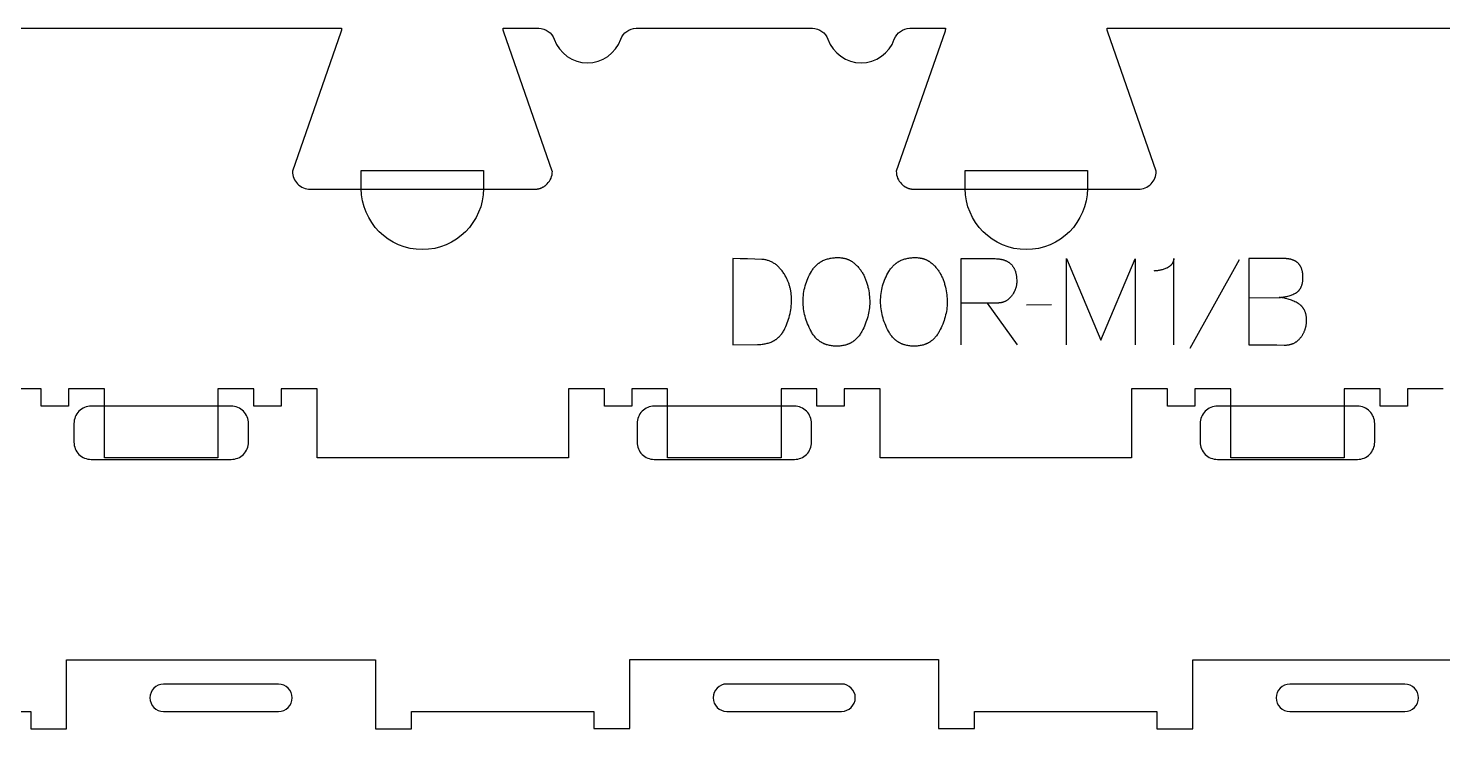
# Model space of a CAD drawing. Extents: x 0 to 4485, y 0 to 8771.
# Drawn here: x 744 to 1236.3, y 4021.6 to 4265.3 of the extents above; entities that cross this region are included whole.
import ezdxf

# ---------------------------------------------------------------- set-up
doc = ezdxf.new("R2010")
doc.units = 0
for name, color, linetype in [('1_ANYTOOL_1MMDEEP_LABELS_S', 2, 'CONTINUOUS'), ('3_ANYTOOL_CUTTHROUGH_INSID', 4, 'CONTINUOUS'), ('4_ANYTOOL_CUTTHROUGH_OUTSI', 5, 'CONTINUOUS'), ('5_ANYTOOL_HALF_MILL_9MM_IN', 3, 'CONTINUOUS')]:
    doc.layers.add(name, color=color, linetype=linetype)

msp = doc.modelspace()

# ---------------------------------------------------------------- linework, layer by layer
at = {"layer": '1_ANYTOOL_1MMDEEP_LABELS_S', "color": 2}
for points in [[(989.27, 4185.22), (989.27, 4155.22), (997.8, 4155.31), (998.21, 4155.32), (998.61, 4155.34), (999.01, 4155.37), (999.39, 4155.41), (999.77, 4155.45), (1000.15, 4155.51), (1000.51, 4155.58), (1000.87, 4155.65), (1001.21, 4155.74), (1001.55, 4155.83), (1001.89, 4155.94), (1002.21, 4156.05), (1002.53, 4156.18), (1002.68, 4156.24), (1002.84, 4156.31), (1002.99, 4156.38), (1003.14, 4156.45), (1003.29, 4156.53), (1003.43, 4156.6), (1003.58, 4156.68), (1003.72, 4156.77), (1003.86, 4156.85), (1003.99, 4156.94), (1004.13, 4157.03), (1004.26, 4157.12), (1004.4, 4157.21), (1004.53, 4157.31), (1004.65, 4157.41), (1004.78, 4157.51), (1004.9, 4157.61), (1005.03, 4157.72), (1005.15, 4157.82), (1005.26, 4157.93), (1005.38, 4158.05), (1005.49, 4158.16), (1005.61, 4158.28), (1005.72, 4158.4), (1005.83, 4158.52), (1005.93, 4158.64), (1006.04, 4158.77), (1006.14, 4158.9), (1006.24, 4159.03), (1006.34, 4159.17), (1006.43, 4159.3), (1006.53, 4159.44), (1006.71, 4159.73), (1006.89, 4160.02), (1007.05, 4160.32), (1007.37, 4160.94), (1007.67, 4161.57), (1007.94, 4162.2), (1008.2, 4162.83), (1008.43, 4163.47), (1008.65, 4164.12), (1008.84, 4164.77), (1009.01, 4165.43), (1009.17, 4166.1), (1009.3, 4166.77), (1009.41, 4167.44), (1009.5, 4168.13), (1009.58, 4168.81), (1009.63, 4169.51), (1009.66, 4170.2), (1009.67, 4170.91), (1009.66, 4171.51), (1009.63, 4172.1), (1009.58, 4172.68), (1009.51, 4173.26), (1009.43, 4173.83), (1009.37, 4174.12), (1009.32, 4174.4), (1009.26, 4174.68), (1009.19, 4174.96), (1009.12, 4175.24), (1009.05, 4175.52), (1008.97, 4175.79), (1008.88, 4176.06), (1008.79, 4176.34), (1008.7, 4176.61), (1008.6, 4176.88), (1008.49, 4177.14), (1008.38, 4177.41), (1008.27, 4177.67), (1008.03, 4178.2), (1007.76, 4178.72), (1007.48, 4179.23), (1007.18, 4179.74), (1006.99, 4180.04), (1006.79, 4180.34), (1006.59, 4180.63), (1006.38, 4180.91), (1006.18, 4181.17), (1005.96, 4181.43), (1005.75, 4181.69), (1005.53, 4181.93), (1005.31, 4182.16), (1005.08, 4182.38), (1004.86, 4182.6), (1004.62, 4182.8), (1004.39, 4182.99), (1004.15, 4183.18), (1003.91, 4183.36), (1003.66, 4183.52), (1003.41, 4183.68), (1003.16, 4183.83), (1002.91, 4183.97), (1002.65, 4184.1), (1002.38, 4184.22), (1002.12, 4184.33), (1001.85, 4184.44), (1001.58, 4184.53), (1001.3, 4184.61), (1001.02, 4184.69), (1000.74, 4184.75), (1000.45, 4184.81), (1000.16, 4184.86), (999.87, 4184.9), (999.57, 4184.92), (999.27, 4184.94), (996.84, 4185.05), (994.36, 4185.13), (991.84, 4185.19)], [(1025.74, 4185.57), (1026.11, 4185.56), (1026.48, 4185.54), (1026.83, 4185.51), (1027.18, 4185.47), (1027.36, 4185.45), (1027.53, 4185.42), (1027.7, 4185.39), (1027.86, 4185.36), (1028.03, 4185.32), (1028.19, 4185.28), (1028.35, 4185.24), (1028.51, 4185.2), (1028.67, 4185.15), (1028.83, 4185.1), (1028.98, 4185.04), (1029.14, 4184.99), (1029.29, 4184.93), (1029.44, 4184.87), (1029.59, 4184.8), (1029.73, 4184.73), (1029.88, 4184.66), (1030.02, 4184.59), (1030.16, 4184.51), (1030.3, 4184.43), (1030.44, 4184.35), (1030.57, 4184.27), (1030.71, 4184.18), (1030.84, 4184.09), (1031.1, 4183.9), (1031.35, 4183.7), (1031.6, 4183.5), (1031.84, 4183.3), (1032.08, 4183.09), (1032.31, 4182.87), (1032.53, 4182.64), (1032.75, 4182.41), (1032.96, 4182.17), (1033.17, 4181.93), (1033.37, 4181.68), (1033.57, 4181.42), (1033.76, 4181.16), (1033.94, 4180.89), (1034.12, 4180.62), (1034.29, 4180.34), (1034.46, 4180.05), (1034.62, 4179.76), (1034.77, 4179.47), (1034.92, 4179.17), (1035.06, 4178.87), (1035.2, 4178.57), (1035.33, 4178.26), (1035.46, 4177.95), (1035.58, 4177.63), (1035.69, 4177.31), (1035.8, 4176.99), (1035.9, 4176.66), (1036, 4176.33), (1036.09, 4176), (1036.18, 4175.66), (1036.26, 4175.32), (1036.41, 4174.64), (1036.53, 4173.96), (1036.64, 4173.3), (1036.73, 4172.63), (1036.79, 4171.98), (1036.84, 4171.33), (1036.87, 4170.69), (1036.88, 4170.05), (1036.87, 4169.41), (1036.84, 4168.78), (1036.78, 4168.14), (1036.71, 4167.5), (1036.61, 4166.86), (1036.49, 4166.23), (1036.35, 4165.59), (1036.19, 4164.95), (1036.01, 4164.31), (1035.8, 4163.68), (1035.58, 4163.04), (1035.33, 4162.4), (1035.06, 4161.76), (1034.77, 4161.13), (1034.45, 4160.49), (1034.12, 4159.85), (1033.94, 4159.54), (1033.76, 4159.23), (1033.57, 4158.94), (1033.38, 4158.66), (1033.18, 4158.38), (1032.97, 4158.12), (1032.76, 4157.86), (1032.54, 4157.62), (1032.42, 4157.5), (1032.31, 4157.39), (1032.2, 4157.27), (1032.08, 4157.16), (1031.96, 4157.05), (1031.84, 4156.95), (1031.72, 4156.84), (1031.6, 4156.74), (1031.47, 4156.65), (1031.34, 4156.55), (1031.22, 4156.46), (1031.09, 4156.36), (1030.96, 4156.28), (1030.82, 4156.19), (1030.69, 4156.11), (1030.56, 4156.03), (1030.42, 4155.95), (1030.28, 4155.87), (1030.14, 4155.8), (1030, 4155.73), (1029.85, 4155.66), (1029.71, 4155.59), (1029.56, 4155.53), (1029.42, 4155.47), (1029.27, 4155.41), (1029.11, 4155.35), (1028.96, 4155.3), (1028.81, 4155.25), (1028.49, 4155.15), (1028.18, 4155.07), (1027.85, 4155), (1027.52, 4154.93), (1027.18, 4154.88), (1026.84, 4154.83), (1026.49, 4154.8), (1026.13, 4154.77), (1025.77, 4154.76), (1025.4, 4154.75), (1025.01, 4154.76), (1024.64, 4154.77), (1024.27, 4154.8), (1023.91, 4154.83), (1023.55, 4154.88), (1023.2, 4154.93), (1022.86, 4155), (1022.52, 4155.08), (1022.19, 4155.16), (1021.87, 4155.26), (1021.71, 4155.31), (1021.56, 4155.36), (1021.4, 4155.42), (1021.25, 4155.48), (1021.09, 4155.54), (1020.94, 4155.61), (1020.8, 4155.67), (1020.65, 4155.74), (1020.5, 4155.82), (1020.36, 4155.89), (1020.22, 4155.97), (1020.08, 4156.05), (1019.94, 4156.13), (1019.8, 4156.21), (1019.67, 4156.3), (1019.53, 4156.39), (1019.4, 4156.48), (1019.27, 4156.58), (1019.14, 4156.68), (1019.01, 4156.78), (1018.89, 4156.88), (1018.76, 4156.98), (1018.64, 4157.09), (1018.52, 4157.2), (1018.4, 4157.31), (1018.29, 4157.43), (1018.17, 4157.55), (1018.06, 4157.67), (1017.94, 4157.79), (1017.83, 4157.92), (1017.62, 4158.17), (1017.41, 4158.44), (1017.2, 4158.72), (1017.01, 4159.01), (1016.82, 4159.31), (1016.64, 4159.62), (1016.46, 4159.94), (1016.13, 4160.59), (1015.81, 4161.23), (1015.52, 4161.88), (1015.25, 4162.53), (1015, 4163.18), (1014.78, 4163.83), (1014.57, 4164.48), (1014.39, 4165.13), (1014.23, 4165.78), (1014.09, 4166.44), (1013.97, 4167.09), (1013.87, 4167.74), (1013.79, 4168.39), (1013.74, 4169.04), (1013.71, 4169.7), (1013.7, 4170.35), (1013.71, 4171.04), (1013.74, 4171.73), (1013.8, 4172.41), (1013.88, 4173.09), (1013.98, 4173.76), (1014.1, 4174.42), (1014.25, 4175.08), (1014.42, 4175.74), (1014.61, 4176.38), (1014.83, 4177.02), (1015.06, 4177.66), (1015.32, 4178.29), (1015.61, 4178.91), (1015.91, 4179.53), (1016.24, 4180.14), (1016.59, 4180.74), (1016.77, 4181.04), (1016.96, 4181.33), (1017.16, 4181.61), (1017.36, 4181.87), (1017.58, 4182.13), (1017.79, 4182.38), (1018.02, 4182.62), (1018.25, 4182.85), (1018.36, 4182.97), (1018.48, 4183.07), (1018.6, 4183.18), (1018.73, 4183.29), (1018.85, 4183.39), (1018.98, 4183.49), (1019.1, 4183.59), (1019.23, 4183.68), (1019.36, 4183.78), (1019.49, 4183.87), (1019.63, 4183.95), (1019.76, 4184.04), (1019.9, 4184.12), (1020.04, 4184.2), (1020.18, 4184.28), (1020.32, 4184.36), (1020.47, 4184.43), (1020.61, 4184.51), (1020.91, 4184.64), (1021.21, 4184.77), (1021.52, 4184.89), (1021.83, 4185), (1022.16, 4185.09), (1022.49, 4185.18), (1022.82, 4185.26), (1023.16, 4185.33), (1023.51, 4185.4), (1023.87, 4185.45), (1024.23, 4185.49), (1024.6, 4185.52), (1024.97, 4185.55), (1025.35, 4185.56)], [(1052.7, 4185.57), (1053.07, 4185.56), (1053.43, 4185.54), (1053.79, 4185.51), (1054.14, 4185.47), (1054.31, 4185.45), (1054.48, 4185.42), (1054.65, 4185.39), (1054.82, 4185.36), (1054.99, 4185.32), (1055.15, 4185.28), (1055.31, 4185.24), (1055.47, 4185.2), (1055.63, 4185.15), (1055.79, 4185.1), (1055.94, 4185.04), (1056.09, 4184.99), (1056.25, 4184.93), (1056.4, 4184.87), (1056.54, 4184.8), (1056.69, 4184.73), (1056.83, 4184.66), (1056.98, 4184.59), (1057.12, 4184.51), (1057.26, 4184.43), (1057.39, 4184.35), (1057.53, 4184.27), (1057.66, 4184.18), (1057.8, 4184.09), (1058.06, 4183.9), (1058.31, 4183.7), (1058.56, 4183.5), (1058.8, 4183.3), (1059.04, 4183.09), (1059.27, 4182.87), (1059.49, 4182.64), (1059.71, 4182.41), (1059.92, 4182.17), (1060.13, 4181.93), (1060.33, 4181.68), (1060.52, 4181.42), (1060.71, 4181.16), (1060.9, 4180.89), (1061.07, 4180.62), (1061.25, 4180.34), (1061.41, 4180.05), (1061.57, 4179.76), (1061.73, 4179.47), (1061.88, 4179.17), (1062.02, 4178.87), (1062.16, 4178.57), (1062.29, 4178.26), (1062.41, 4177.95), (1062.53, 4177.63), (1062.65, 4177.31), (1062.76, 4176.99), (1062.86, 4176.66), (1062.96, 4176.33), (1063.05, 4176), (1063.14, 4175.66), (1063.22, 4175.32), (1063.36, 4174.64), (1063.49, 4173.96), (1063.6, 4173.3), (1063.68, 4172.63), (1063.75, 4171.98), (1063.8, 4171.33), (1063.83, 4170.69), (1063.84, 4170.05), (1063.83, 4169.41), (1063.8, 4168.78), (1063.74, 4168.14), (1063.67, 4167.5), (1063.57, 4166.86), (1063.45, 4166.23), (1063.31, 4165.59), (1063.15, 4164.95), (1062.96, 4164.31), (1062.76, 4163.68), (1062.53, 4163.04), (1062.28, 4162.4), (1062.01, 4161.76), (1061.72, 4161.13), (1061.41, 4160.49), (1061.07, 4159.85), (1060.9, 4159.54), (1060.72, 4159.23), (1060.53, 4158.94), (1060.33, 4158.66), (1060.13, 4158.38), (1059.93, 4158.12), (1059.71, 4157.86), (1059.49, 4157.62), (1059.38, 4157.5), (1059.27, 4157.39), (1059.15, 4157.27), (1059.04, 4157.16), (1058.92, 4157.05), (1058.8, 4156.95), (1058.68, 4156.84), (1058.55, 4156.74), (1058.43, 4156.65), (1058.3, 4156.55), (1058.17, 4156.46), (1058.05, 4156.36), (1057.91, 4156.28), (1057.78, 4156.19), (1057.65, 4156.11), (1057.51, 4156.03), (1057.38, 4155.95), (1057.24, 4155.87), (1057.1, 4155.8), (1056.95, 4155.73), (1056.81, 4155.66), (1056.67, 4155.59), (1056.52, 4155.53), (1056.37, 4155.47), (1056.22, 4155.41), (1056.07, 4155.35), (1055.92, 4155.3), (1055.76, 4155.25), (1055.45, 4155.15), (1055.13, 4155.07), (1054.81, 4155), (1054.48, 4154.93), (1054.14, 4154.88), (1053.79, 4154.83), (1053.44, 4154.8), (1053.09, 4154.77), (1052.72, 4154.76), (1052.35, 4154.75), (1051.97, 4154.76), (1051.6, 4154.77), (1051.23, 4154.8), (1050.86, 4154.83), (1050.51, 4154.88), (1050.16, 4154.93), (1049.82, 4155), (1049.48, 4155.08), (1049.15, 4155.16), (1048.83, 4155.26), (1048.67, 4155.31), (1048.51, 4155.36), (1048.36, 4155.42), (1048.2, 4155.48), (1048.05, 4155.54), (1047.9, 4155.61), (1047.75, 4155.67), (1047.61, 4155.74), (1047.46, 4155.82), (1047.32, 4155.89), (1047.17, 4155.97), (1047.03, 4156.05), (1046.9, 4156.13), (1046.76, 4156.21), (1046.62, 4156.3), (1046.49, 4156.39), (1046.36, 4156.48), (1046.23, 4156.58), (1046.1, 4156.68), (1045.97, 4156.78), (1045.84, 4156.88), (1045.72, 4156.98), (1045.6, 4157.09), (1045.48, 4157.2), (1045.36, 4157.31), (1045.24, 4157.43), (1045.13, 4157.55), (1045.01, 4157.67), (1044.9, 4157.79), (1044.79, 4157.92), (1044.57, 4158.17), (1044.36, 4158.44), (1044.16, 4158.72), (1043.97, 4159.01), (1043.78, 4159.31), (1043.59, 4159.62), (1043.42, 4159.94), (1043.08, 4160.59), (1042.77, 4161.23), (1042.48, 4161.88), (1042.21, 4162.53), (1041.96, 4163.18), (1041.73, 4163.83), (1041.53, 4164.48), (1041.34, 4165.13), (1041.18, 4165.78), (1041.04, 4166.44), (1040.92, 4167.09), (1040.83, 4167.74), (1040.75, 4168.39), (1040.7, 4169.04), (1040.66, 4169.7), (1040.65, 4170.35), (1040.66, 4171.04), (1040.7, 4171.73), (1040.76, 4172.41), (1040.83, 4173.09), (1040.94, 4173.76), (1041.06, 4174.42), (1041.21, 4175.08), (1041.38, 4175.74), (1041.57, 4176.38), (1041.78, 4177.02), (1042.02, 4177.66), (1042.28, 4178.29), (1042.56, 4178.91), (1042.87, 4179.53), (1043.2, 4180.14), (1043.55, 4180.74), (1043.73, 4181.04), (1043.92, 4181.33), (1044.12, 4181.61), (1044.32, 4181.87), (1044.53, 4182.13), (1044.75, 4182.38), (1044.97, 4182.62), (1045.2, 4182.85), (1045.32, 4182.97), (1045.44, 4183.07), (1045.56, 4183.18), (1045.68, 4183.29), (1045.81, 4183.39), (1045.93, 4183.49), (1046.06, 4183.59), (1046.19, 4183.68), (1046.32, 4183.78), (1046.45, 4183.87), (1046.59, 4183.95), (1046.72, 4184.04), (1046.86, 4184.12), (1047, 4184.2), (1047.14, 4184.28), (1047.28, 4184.36), (1047.42, 4184.43), (1047.57, 4184.51), (1047.87, 4184.64), (1048.17, 4184.77), (1048.48, 4184.89), (1048.79, 4185), (1049.11, 4185.09), (1049.44, 4185.18), (1049.78, 4185.26), (1050.12, 4185.33), (1050.47, 4185.4), (1050.82, 4185.45), (1051.18, 4185.49), (1051.55, 4185.52), (1051.93, 4185.55), (1052.31, 4185.56)]]:
    msp.add_lwpolyline(points, close=True, dxfattribs=at)
for points in [[(1068.72, 4155.22), (1068.72, 4185.22), (1080.08, 4185.22), (1080.57, 4185.22), (1081.05, 4185.19), (1081.28, 4185.17), (1081.51, 4185.15), (1081.73, 4185.13), (1081.95, 4185.1), (1082.17, 4185.07), (1082.38, 4185.03), (1082.59, 4184.99), (1082.79, 4184.95), (1082.99, 4184.9), (1083.19, 4184.85), (1083.38, 4184.79), (1083.57, 4184.73), (1083.75, 4184.67), (1083.94, 4184.6), (1084.11, 4184.53), (1084.29, 4184.46), (1084.46, 4184.38), (1084.62, 4184.3), (1084.78, 4184.21), (1084.94, 4184.12), (1085.09, 4184.03), (1085.24, 4183.93), (1085.39, 4183.83), (1085.53, 4183.72), (1085.67, 4183.61), (1085.8, 4183.5), (1085.93, 4183.38), (1086.06, 4183.26), (1086.18, 4183.14), (1086.3, 4183.01), (1086.42, 4182.88), (1086.53, 4182.74), (1086.63, 4182.6), (1086.74, 4182.46), (1086.84, 4182.31), (1086.93, 4182.16), (1087.02, 4182), (1087.11, 4181.85), (1087.2, 4181.68), (1087.28, 4181.52), (1087.35, 4181.35), (1087.42, 4181.17), (1087.49, 4180.99), (1087.56, 4180.81), (1087.62, 4180.63), (1087.67, 4180.44), (1087.72, 4180.24), (1087.77, 4180.05), (1087.82, 4179.84), (1087.86, 4179.64), (1087.9, 4179.43), (1087.93, 4179.22), (1087.96, 4179), (1087.98, 4178.78), (1088, 4178.56), (1088.02, 4178.33), (1088.05, 4177.86), (1088.05, 4177.38), (1088.05, 4177.2), (1088.05, 4177.03), (1088.04, 4176.85), (1088.03, 4176.68), (1088.01, 4176.51), (1087.99, 4176.34), (1087.97, 4176.16), (1087.94, 4175.99), (1087.91, 4175.83), (1087.88, 4175.66), (1087.84, 4175.49), (1087.8, 4175.32), (1087.76, 4175.16), (1087.71, 4175), (1087.66, 4174.83), (1087.61, 4174.67), (1087.55, 4174.51), (1087.49, 4174.35), (1087.43, 4174.19), (1087.36, 4174.03), (1087.29, 4173.87), (1087.21, 4173.71), (1087.13, 4173.56), (1087.05, 4173.4), (1086.97, 4173.25), (1086.88, 4173.09), (1086.79, 4172.94), (1086.69, 4172.79), (1086.59, 4172.64), (1086.49, 4172.49), (1086.38, 4172.34), (1086.27, 4172.19), (1086.16, 4172.05), (1086.05, 4171.91), (1085.93, 4171.77), (1085.81, 4171.64), (1085.69, 4171.51), (1085.57, 4171.39), (1085.44, 4171.27), (1085.31, 4171.16), (1085.18, 4171.05), (1085.04, 4170.94), (1084.91, 4170.84), (1084.77, 4170.75), (1084.63, 4170.65), (1084.48, 4170.57), (1084.34, 4170.48), (1084.19, 4170.4), (1084.04, 4170.33), (1083.89, 4170.26), (1083.73, 4170.2), (1083.57, 4170.13), (1083.41, 4170.08), (1083.25, 4170.03), (1083.09, 4169.98), (1082.92, 4169.94), (1082.75, 4169.9), (1082.58, 4169.86), (1082.4, 4169.83), (1082.23, 4169.81), (1082.05, 4169.79), (1081.87, 4169.77), (1081.68, 4169.76), (1079.76, 4169.69), (1077.72, 4169.67), (1068.77, 4169.67)], [(1105.32, 4155.22), (1105.32, 4185.22), (1117.32, 4156.85), (1129.32, 4185.09), (1129.32, 4155.22)], [(1142.74, 4155.22), (1142.74, 4185.27), (1142.72, 4185.11), (1142.69, 4184.97), (1142.67, 4184.82), (1142.63, 4184.68), (1142.6, 4184.54), (1142.56, 4184.4), (1142.51, 4184.27), (1142.46, 4184.14), (1142.41, 4184.01), (1142.35, 4183.88), (1142.33, 4183.82), (1142.29, 4183.76), (1142.26, 4183.7), (1142.23, 4183.64), (1142.2, 4183.58), (1142.16, 4183.52), (1142.13, 4183.47), (1142.09, 4183.41), (1142.05, 4183.36), (1142.02, 4183.3), (1141.98, 4183.25), (1141.94, 4183.19), (1141.89, 4183.14), (1141.85, 4183.09), (1141.81, 4183.04), (1141.76, 4182.99), (1141.72, 4182.94), (1141.67, 4182.89), (1141.63, 4182.84), (1141.58, 4182.79), (1141.53, 4182.74), (1141.48, 4182.7), (1141.37, 4182.61), (1141.27, 4182.52), (1141.16, 4182.43), (1141.04, 4182.35), (1140.92, 4182.27), (1140.8, 4182.2), (1140.67, 4182.12), (1140.54, 4182.05), (1140.41, 4181.98), (1140.27, 4181.92), (1140.12, 4181.86), (1139.84, 4181.74), (1139.55, 4181.63), (1139.27, 4181.53), (1138.98, 4181.44), (1138.7, 4181.35), (1138.43, 4181.27), (1138.15, 4181.2), (1137.87, 4181.14), (1137.6, 4181.08), (1137.33, 4181.03), (1137.06, 4180.99), (1136.8, 4180.95), (1136.53, 4180.93), (1136.27, 4180.91), (1136.01, 4180.9), (1135.75, 4180.89)], [(1165.45, 4184.75), (1148.27, 4153.98)], [(1168.88, 4185.22), (1168.88, 4155.22), (1178.57, 4155.22), (1181.1, 4155.14), (1181.33, 4155.13), (1181.55, 4155.13), (1181.77, 4155.14), (1181.99, 4155.15), (1182.21, 4155.17), (1182.42, 4155.19), (1182.63, 4155.22), (1182.84, 4155.25), (1183.04, 4155.29), (1183.24, 4155.33), (1183.44, 4155.39), (1183.63, 4155.44), (1183.83, 4155.5), (1184.01, 4155.57), (1184.2, 4155.64), (1184.38, 4155.72), (1184.56, 4155.8), (1184.73, 4155.89), (1184.91, 4155.99), (1185.08, 4156.09), (1185.24, 4156.2), (1185.4, 4156.31), (1185.56, 4156.42), (1185.72, 4156.55), (1185.87, 4156.68), (1186.02, 4156.81), (1186.17, 4156.95), (1186.32, 4157.09), (1186.46, 4157.24), (1186.59, 4157.4), (1186.73, 4157.56), (1186.86, 4157.73), (1186.99, 4157.9), (1187.11, 4158.07), (1187.23, 4158.25), (1187.35, 4158.42), (1187.46, 4158.59), (1187.57, 4158.77), (1187.67, 4158.95), (1187.77, 4159.13), (1187.87, 4159.31), (1187.96, 4159.49), (1188.04, 4159.67), (1188.13, 4159.85), (1188.21, 4160.04), (1188.28, 4160.22), (1188.35, 4160.41), (1188.42, 4160.6), (1188.48, 4160.78), (1188.54, 4160.97), (1188.6, 4161.17), (1188.65, 4161.36), (1188.69, 4161.55), (1188.74, 4161.75), (1188.77, 4161.94), (1188.81, 4162.14), (1188.84, 4162.34), (1188.87, 4162.53), (1188.89, 4162.73), (1188.91, 4162.94), (1188.92, 4163.14), (1188.93, 4163.34), (1188.94, 4163.55), (1188.94, 4163.75), (1188.94, 4164), (1188.93, 4164.25), (1188.91, 4164.49), (1188.89, 4164.73), (1188.87, 4164.97), (1188.84, 4165.2), (1188.8, 4165.42), (1188.76, 4165.64), (1188.71, 4165.86), (1188.65, 4166.07), (1188.59, 4166.28), (1188.53, 4166.48), (1188.46, 4166.68), (1188.38, 4166.87), (1188.3, 4167.06), (1188.21, 4167.25), (1188.16, 4167.34), (1188.12, 4167.43), (1188.07, 4167.52), (1188.02, 4167.61), (1187.97, 4167.69), (1187.91, 4167.78), (1187.86, 4167.86), (1187.8, 4167.94), (1187.74, 4168.03), (1187.68, 4168.11), (1187.62, 4168.19), (1187.56, 4168.27), (1187.5, 4168.34), (1187.43, 4168.42), (1187.37, 4168.49), (1187.3, 4168.57), (1187.23, 4168.64), (1187.16, 4168.71), (1187.09, 4168.78), (1187.02, 4168.85), (1186.94, 4168.92), (1186.86, 4168.99), (1186.71, 4169.12), (1186.55, 4169.25), (1186.38, 4169.37), (1186.2, 4169.49), (1186.02, 4169.6), (1185.66, 4169.82), (1185.28, 4170.02), (1184.9, 4170.22), (1184.52, 4170.4), (1184.13, 4170.57), (1183.73, 4170.73), (1183.33, 4170.87), (1182.92, 4171.01), (1182.5, 4171.13), (1182.08, 4171.25), (1181.65, 4171.35), (1181.22, 4171.44), (1180.78, 4171.52), (1180.33, 4171.58), (1179.88, 4171.64), (1179.42, 4171.68)], [(1168.88, 4171.55), (1179.42, 4171.68), (1179.82, 4171.71), (1180.22, 4171.75), (1180.61, 4171.8), (1180.99, 4171.86), (1181.36, 4171.92), (1181.74, 4172), (1182.1, 4172.08), (1182.46, 4172.18), (1182.82, 4172.28), (1183.17, 4172.39), (1183.51, 4172.51), (1183.85, 4172.64), (1184.18, 4172.78), (1184.51, 4172.92), (1184.83, 4173.08), (1185.15, 4173.24), (1185.22, 4173.29), (1185.3, 4173.33), (1185.38, 4173.38), (1185.45, 4173.42), (1185.52, 4173.47), (1185.59, 4173.52), (1185.66, 4173.57), (1185.73, 4173.63), (1185.8, 4173.68), (1185.87, 4173.73), (1185.93, 4173.79), (1186, 4173.85), (1186.06, 4173.91), (1186.12, 4173.97), (1186.18, 4174.03), (1186.24, 4174.09), (1186.3, 4174.16), (1186.36, 4174.23), (1186.41, 4174.29), (1186.47, 4174.36), (1186.52, 4174.43), (1186.57, 4174.5), (1186.62, 4174.58), (1186.67, 4174.65), (1186.72, 4174.73), (1186.77, 4174.8), (1186.82, 4174.88), (1186.86, 4174.96), (1186.9, 4175.04), (1186.95, 4175.13), (1186.99, 4175.21), (1187.03, 4175.3), (1187.07, 4175.38), (1187.1, 4175.47), (1187.17, 4175.65), (1187.24, 4175.84), (1187.3, 4176.03), (1187.36, 4176.22), (1187.41, 4176.43), (1187.46, 4176.63), (1187.5, 4176.85), (1187.53, 4177.07), (1187.57, 4177.29), (1187.59, 4177.52), (1187.61, 4177.76), (1187.63, 4178), (1187.64, 4178.24), (1187.65, 4178.49), (1187.65, 4178.75), (1187.65, 4179.15), (1187.64, 4179.34), (1187.63, 4179.53), (1187.61, 4179.72), (1187.59, 4179.91), (1187.57, 4180.09), (1187.55, 4180.27), (1187.52, 4180.44), (1187.49, 4180.62), (1187.46, 4180.78), (1187.42, 4180.95), (1187.38, 4181.11), (1187.33, 4181.27), (1187.29, 4181.43), (1187.24, 4181.58), (1187.18, 4181.73), (1187.12, 4181.88), (1187.06, 4182.02), (1187, 4182.16), (1186.93, 4182.3), (1186.86, 4182.44), (1186.79, 4182.57), (1186.71, 4182.69), (1186.63, 4182.82), (1186.55, 4182.94), (1186.46, 4183.06), (1186.37, 4183.18), (1186.28, 4183.29), (1186.18, 4183.4), (1186.08, 4183.5), (1185.98, 4183.6), (1185.88, 4183.7), (1185.77, 4183.8), (1185.65, 4183.89), (1185.54, 4183.98), (1185.42, 4184.07), (1185.3, 4184.15), (1185.17, 4184.24), (1185.04, 4184.31), (1184.91, 4184.39), (1184.77, 4184.46), (1184.64, 4184.53), (1184.49, 4184.59), (1184.35, 4184.65), (1184.2, 4184.71), (1184.05, 4184.77), (1183.89, 4184.82), (1183.73, 4184.87), (1183.57, 4184.91), (1183.41, 4184.96), (1183.24, 4185), (1183.07, 4185.03), (1182.89, 4185.06), (1182.72, 4185.09), (1182.53, 4185.12), (1182.35, 4185.15), (1182.16, 4185.17), (1181.97, 4185.18), (1181.78, 4185.2), (1181.38, 4185.22), (1180.97, 4185.22), (1168.88, 4185.22)], [(1077.72, 4169.67), (1088.18, 4155.18)], [(1100.18, 4169.11), (1091.4, 4169.02)]]:
    msp.add_lwpolyline(points, dxfattribs=at)
at = {"layer": '3_ANYTOOL_CUTTHROUGH_INSID', "color": 4}
for points in [[(831.11, 4027.64, 1), (831.11, 4037.14), (791.11, 4037.14, 1), (791.11, 4027.64)], [(1027.11, 4027.68, 1), (1027.11, 4037.18), (987.11, 4037.18, 1), (987.11, 4027.68)], [(1223.11, 4027.64, 1), (1223.11, 4037.14), (1183.11, 4037.14, 1), (1183.11, 4027.64)]]:
    msp.add_lwpolyline(points, format="xyb", close=True, dxfattribs=at)
at = {"layer": '4_ANYTOOL_CUTTHROUGH_OUTSI', "color": 5}
msp.add_lwpolyline([(714.37, 4265.35), (853.06, 4265.35, -0.061485), (852.83, 4263.96), (835.93, 4215.68), (835.92, 4215.64), (835.92, 4215.6), (835.92, 4215.6, 0.414214), (842.17, 4209.35), (920.17, 4209.35), (920.32, 4209.35), (920.47, 4209.35), (920.62, 4209.36), (920.77, 4209.38), (920.92, 4209.39), (921.07, 4209.41), (921.22, 4209.44), (921.38, 4209.46), (921.53, 4209.5), (921.68, 4209.53), (921.83, 4209.57), (921.97, 4209.61), (922.12, 4209.66), (922.27, 4209.71), (922.42, 4209.76), (922.56, 4209.82), (922.7, 4209.88), (922.84, 4209.95), (922.98, 4210.02), (923.12, 4210.09), (923.26, 4210.16), (923.39, 4210.24), (923.52, 4210.32), (923.65, 4210.41), (923.78, 4210.49), (923.9, 4210.58), (924.02, 4210.68), (924.14, 4210.77), (924.26, 4210.87), (924.37, 4210.97), (924.48, 4211.07), (924.59, 4211.18, 0.198912), (926.42, 4215.6), (926.42, 4215.64), (926.4, 4215.68), (909.51, 4263.96), (909.51, 4263.96, -0.061485), (909.27, 4265.35), (921.67, 4265.35, -0.317837), (927.09, 4261.51, 0.707107), (950.19, 4261.51, -0.317837), (955.61, 4265.35), (1016.92, 4265.35, -0.317837), (1022.34, 4261.51, 0.317837), (1033.89, 4253.35, 0.317837), (1045.44, 4261.51, -0.317837), (1050.86, 4265.35), (1063.26, 4265.35, -0.061485), (1063.03, 4263.96), (1046.13, 4215.68), (1046.12, 4215.64), (1046.12, 4215.6), (1046.12, 4215.6, 0.198912), (1047.95, 4211.18), (1048.06, 4211.07), (1048.17, 4210.97), (1048.28, 4210.87), (1048.39, 4210.77), (1048.51, 4210.68), (1048.63, 4210.58), (1048.76, 4210.49), (1048.89, 4210.41), (1049.01, 4210.32), (1049.15, 4210.24), (1049.28, 4210.16), (1049.41, 4210.09), (1049.55, 4210.02), (1049.69, 4209.95), (1049.83, 4209.88), (1049.98, 4209.82), (1050.12, 4209.76), (1050.27, 4209.71), (1050.41, 4209.66), (1050.56, 4209.61), (1050.71, 4209.57), (1050.86, 4209.53), (1051.01, 4209.5), (1051.16, 4209.46), (1051.31, 4209.44), (1051.46, 4209.41), (1051.61, 4209.39), (1051.77, 4209.38), (1051.92, 4209.36), (1052.07, 4209.35), (1052.22, 4209.35), (1052.37, 4209.35), (1130.37, 4209.35, 0.414214), (1136.62, 4215.6), (1136.62, 4215.64), (1136.6, 4215.68), (1119.71, 4263.96), (1119.71, 4263.96, -0.061485), (1119.47, 4265.35), (1258.16, 4265.35, -0.061485)], format="xyb", dxfattribs=at)
for points in [[(1236.52, 4139.85), (1224.02, 4139.85), (1224.02, 4139.6), (1224.02, 4133.85), (1214.52, 4133.85), (1214.52, 4139.6), (1214.52, 4139.85), (1202.02, 4139.85), (1202.02, 4139.6), (1202.02, 4115.85), (1162.52, 4115.85), (1162.52, 4139.6), (1162.52, 4139.85), (1150.02, 4139.85), (1150.02, 4139.6), (1150.02, 4133.85), (1140.52, 4133.85), (1140.52, 4139.6), (1140.52, 4139.85), (1128.02, 4139.85), (1128.02, 4115.85), (1040.52, 4115.85), (1040.52, 4139.6), (1040.52, 4139.85), (1028.02, 4139.85), (1028.02, 4133.85), (1018.52, 4133.85), (1018.52, 4139.85), (1006.02, 4139.85), (1006.02, 4139.6), (1006.02, 4115.85), (966.52, 4115.85), (966.52, 4139.6), (966.52, 4139.85), (954.02, 4139.85), (954.02, 4133.85), (944.52, 4133.85), (944.52, 4139.85), (932.02, 4139.85), (932.02, 4139.6), (932.02, 4115.85), (844.52, 4115.85), (844.52, 4139.6), (844.52, 4139.85), (832.02, 4139.85), (832.02, 4139.6), (832.02, 4133.85), (822.52, 4133.85), (822.52, 4139.6), (822.52, 4139.85), (810.02, 4139.85), (810.02, 4139.6), (810.02, 4115.85), (770.52, 4115.85), (770.52, 4139.6), (770.52, 4139.85), (758.02, 4139.85), (758.02, 4139.6), (758.02, 4133.85), (748.52, 4133.85), (748.52, 4139.6), (748.52, 4139.85), (736.02, 4139.85)], [(669.36, 4027.64), (744.86, 4027.64), (744.86, 4021.64), (757.36, 4021.64), (757.36, 4045.64), (864.86, 4045.64), (864.86, 4021.64), (877.36, 4021.64), (877.36, 4027.64), (940.86, 4027.68), (940.86, 4021.68), (953.36, 4021.68), (953.36, 4045.68), (1060.86, 4045.68), (1060.86, 4021.68), (1073.36, 4021.68), (1073.36, 4027.68), (1136.86, 4027.64), (1136.86, 4021.64), (1149.36, 4021.64), (1149.36, 4045.64), (1256.86, 4045.64)]]:
    msp.add_lwpolyline(points, dxfattribs=at)
at = {"layer": '5_ANYTOOL_HALF_MILL_9MM_IN'}
for points in [[(902.42, 4209.6, -1), (859.92, 4209.6), (859.92, 4209.85), (859.92, 4215.85), (902.42, 4215.85), (902.42, 4209.85), (902.42, 4209.6)], [(1112.62, 4209.6, -1), (1070.12, 4209.6), (1070.12, 4209.85), (1070.12, 4215.85), (1112.62, 4215.85), (1112.62, 4209.85), (1112.62, 4209.6)], [(765.89, 4133.85, 0.414214), (759.89, 4127.85), (759.89, 4121.35, 0.414214), (765.89, 4115.35), (814.64, 4115.35, 0.414214), (820.64, 4121.35), (820.64, 4127.85, 0.414214), (814.64, 4133.85)], [(961.89, 4133.85, 0.414214), (955.89, 4127.85), (955.89, 4121.35, 0.414214), (961.89, 4115.35), (1010.64, 4115.35, 0.414214), (1016.64, 4121.35), (1016.64, 4127.85, 0.414214), (1010.64, 4133.85)], [(1157.89, 4133.85, 0.414214), (1151.89, 4127.85), (1151.89, 4121.35, 0.414214), (1157.89, 4115.35), (1206.64, 4115.35, 0.414214), (1212.64, 4121.35), (1212.64, 4127.85, 0.414214), (1206.64, 4133.85)]]:
    msp.add_lwpolyline(points, format="xyb", close=True, dxfattribs=at)

doc.saveas('drawing.dxf')
